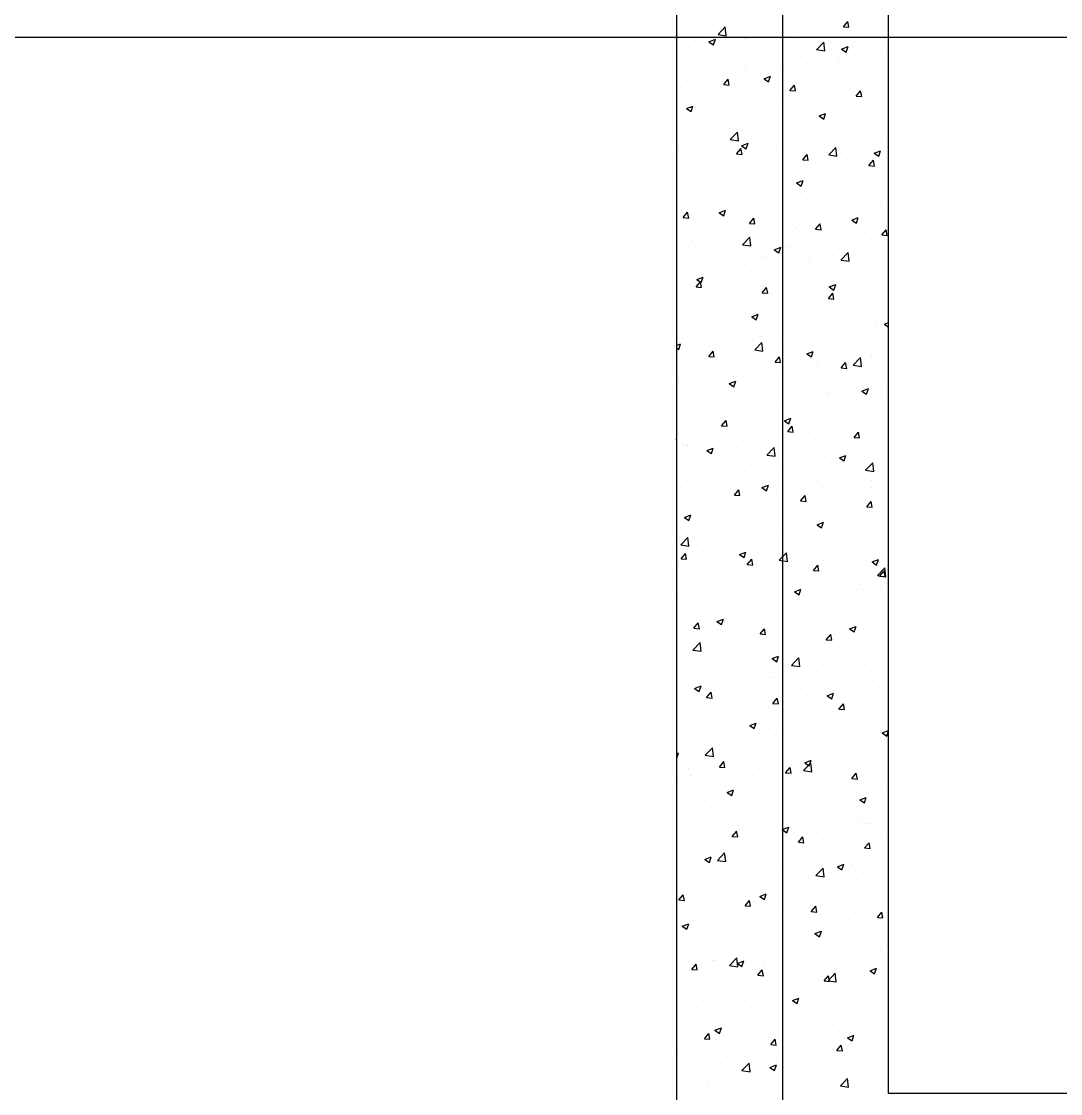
# Model space of a CAD drawing. Header units: millimetres. Extents: x 331487 to 517269, y 198509 to 399936.
# Drawn here: x 422995 to 424121, y 325118 to 326280 of the extents above; entities that cross this region are included whole.
import ezdxf

# ---------------------------------------------------------------- set-up
doc = ezdxf.new("R2010")
doc.units = ezdxf.units.MM
doc.header["$MEASUREMENT"] = 0
doc.layers.add('COLUMN', color=6, linetype='Continuous')
doc.layers.add('FOOTING', color=5, linetype='Continuous')

msp = doc.modelspace()

# ---------------------------------------------------------------- linework, layer by layer
at = {"layer": 'COLUMN'}
for p, q in [((423704.3, 327478.5), (423704.3, 324818.5)), ((423934.3, 325118.5), (423934.3, 327478.5)), ((426064.3, 325118.5), (423934.3, 325118.5))]:
    msp.add_line(p, q, dxfattribs=at)
at = {"layer": 'COLUMN', "color": 2, "linetype": 'Continuous'}
for p, q in [((423749.4, 326266.3), (423757.2, 326274.4)), ((423758.3, 326264.9), (423757.2, 326274.4)), ((423800.1, 326277.8), (423800.1, 326277.8)), ((423868.4, 326272.4), (423868.4, 326272.4)), ((423881.3, 326275.1), (423881.3, 326275.1)), ((423885.2, 326274.6), (423890.1, 326280.4)), ((423885.2, 326274.6), (423891.2, 326274.1)), ((423891.2, 326274.1), (423890.1, 326280.4)), ((423906.2, 326277.3), (423906.2, 326277.3)), ((423739.6, 326258.4), (423746.6, 326261.1)), ((423741.8, 326267.8), (423741.8, 326267.8)), ((423744.5, 326255.1), (423746.6, 326261.1)), ((423749.4, 326266.3), (423758.3, 326264.9)), ((423779.4, 326261.7), (423779.4, 326261.7)), ((423780.2, 326260.7), (423780.2, 326260.7)), ((423830.8, 326268.7), (423830.8, 326268.7)), ((423843.3, 326269.1), (423843.3, 326269.1)), ((423717.3, 326252.5), (423717.3, 326252.5)), ((423727.5, 326254.2), (423727.5, 326254.2)), ((423739.6, 326258.4), (423744.5, 326255.1)), ((423742.3, 326255.8), (423742.3, 326255.8)), ((423856.1, 326249.7), (423863.9, 326257.9)), ((423856.1, 326249.8), (423865, 326248.4)), ((423865, 326248.4), (423863.9, 326257.9)), ((423883.3, 326250.4), (423890.3, 326253.1)), ((423883.3, 326250.4), (423888.3, 326247.1)), ((423888.2, 326247.1), (423890.3, 326253.1)), ((423896.6, 326252.8), (423896.6, 326252.8)), ((423932, 326249.3), (423932, 326249.3)), ((423713.6, 326235.6), (423713.6, 326235.6)), ((423745.9, 326246.8), (423745.9, 326246.8)), ((423799.3, 326244.6), (423799.3, 326244.6)), ((423829.6, 326235.4), (423829.6, 326235.4)), ((423838.3, 326242.8), (423838.3, 326242.8)), ((423852.7, 326242.3), (423852.7, 326242.3)), ((423879.9, 326237.9), (423879.9, 326237.9)), ((423880.1, 326241.8), (423880.1, 326241.8)), ((423906, 326240), (423906, 326240)), ((423767, 326233.4), (423767, 326233.4)), ((423778.2, 326228.4), (423778.2, 326228.4)), ((423780, 326232.8), (423780, 326232.8)), ((423817, 326229.6), (423817, 326229.6)), ((423820.4, 326231.1), (423820.4, 326231.1)), ((423842, 326232.9), (423842, 326232.9)), ((423873.7, 326228.9), (423873.7, 326228.9)), ((423927.1, 326226.6), (423927.1, 326226.6)), ((423716, 326216.3), (423716, 326216.3)), ((423721.7, 326222.8), (423721.7, 326222.8)), ((423726.3, 326220.9), (423726.3, 326220.9)), ((423753.9, 326221.3), (423753.9, 326221.3)), ((423755.7, 326212), (423760.5, 326217.7)), ((423761.6, 326211.4), (423760.5, 326217.7)), ((423799.3, 326218.2), (423806.3, 326220.9)), ((423799.3, 326218.2), (423804.2, 326214.8)), ((423804.2, 326214.8), (423806.3, 326220.9)), ((423930.8, 326216.1), (423930.8, 326216.1)), ((423755.7, 326212), (423761.6, 326211.4)), ((423827.4, 326205.7), (423832.2, 326211.4)), ((423827.4, 326205.7), (423833.4, 326205.2)), ((423828.3, 326202.2), (423828.3, 326202.2)), ((423833.4, 326205.2), (423832.2, 326211.4)), ((423878.9, 326208.6), (423878.9, 326208.6)), ((423899.1, 326199.4), (423903.9, 326205.2)), ((423905.1, 326198.9), (423903.9, 326205.2)), ((423916.8, 326206.8), (423916.8, 326206.8)), ((423726, 326196), (423726, 326196)), ((423777, 326195.1), (423777, 326195.1)), ((423779.4, 326193.7), (423779.4, 326193.7)), ((423790.7, 326190.2), (423790.7, 326190.2)), ((423815.7, 326193.5), (423815.7, 326193.5)), ((423832.8, 326191.5), (423832.8, 326191.5)), ((423853.6, 326198.5), (423853.6, 326198.5)), ((423886.1, 326189.2), (423886.1, 326189.2)), ((423892.5, 326193.1), (423892.5, 326193.1)), ((423899.1, 326199.4), (423905.1, 326198.9)), ((423715.2, 326185.9), (423722.2, 326188.6)), ((423715.2, 326185.9), (423720.2, 326182.6)), ((423720.2, 326182.6), (423722.2, 326188.6)), ((423725.1, 326187.6), (423725.1, 326187.6)), ((423727.6, 326181.9), (423727.6, 326181.9)), ((423834.2, 326183.1), (423834.2, 326183.1)), ((423858.9, 326177.9), (423865.9, 326180.6)), ((423858.9, 326177.9), (423863.9, 326174.6)), ((423863.9, 326174.6), (423865.9, 326180.6)), ((423929.6, 326182.8), (423929.6, 326182.8)), ((423775.9, 326173.1), (423775.9, 326173.1)), ((423827.1, 326168.9), (423827.1, 326168.9)), ((423877.6, 326175.3), (423877.6, 326175.3)), ((423890.5, 326167.3), (423890.5, 326167.3)), ((423915.5, 326170.6), (423915.5, 326170.6)), ((423916.5, 326171.2), (423916.5, 326171.2)), ((423717.5, 326163.1), (423717.5, 326163.1)), ((423723.8, 326154.3), (423723.8, 326154.3)), ((423762.7, 326152.3), (423770.5, 326160.4)), ((423771.6, 326151), (423770.5, 326160.5)), ((423775.8, 326161.8), (423775.8, 326161.8)), ((423827.3, 326159), (423827.3, 326159)), ((423858.1, 326161.2), (423858.1, 326161.2)), ((423706.5, 326144.9), (423706.5, 326144.9)), ((423759.9, 326142.6), (423759.9, 326142.6)), ((423762.7, 326152.3), (423771.6, 326151)), ((423764.4, 326150.7), (423764.4, 326150.7)), ((423769.5, 326136.8), (423774.4, 326142.5)), ((423775.5, 326136.2), (423774.3, 326142.5)), ((423774.9, 326145.7), (423781.9, 326148.3)), ((423774.9, 326145.7), (423779.9, 326142.3)), ((423779.9, 326142.3), (423781.9, 326148.3)), ((423789.4, 326154), (423789.4, 326154)), ((423799.8, 326151.2), (423799.8, 326151.2)), ((423869.4, 326135.8), (423877.2, 326143.9)), ((423878.3, 326134.4), (423877.2, 326143.9)), ((423928.4, 326149.5), (423928.4, 326149.5)), ((423727.6, 326131.4), (423727.6, 326131.4)), ((423741.5, 326141.1), (423741.5, 326141.1)), ((423769.5, 326136.8), (423775.5, 326136.2)), ((423813.3, 326140.4), (423813.3, 326140.4)), ((423825.9, 326135.6), (423825.9, 326135.6)), ((423841.3, 326130.5), (423846.1, 326136.2)), ((423847.2, 326129.9), (423846.1, 326136.2)), ((423866.7, 326138.1), (423866.7, 326138.1)), ((423869.4, 326135.8), (423878.3, 326134.4)), ((423876.4, 326142), (423876.4, 326142)), ((423889.2, 326131.2), (423889.2, 326131.2)), ((423918.6, 326137.7), (423925.6, 326140.3)), ((423918.6, 326137.7), (423923.6, 326134.3)), ((423920.1, 326135.9), (423920.1, 326135.9)), ((423923.6, 326134.3), (423925.6, 326140.3)), ((423927.1, 326136.2), (423927.1, 326136.2)), ((423722.6, 326121), (423722.6, 326121)), ((423774.6, 326128.5), (423774.6, 326128.5)), ((423781, 326129.2), (423781, 326129.2)), ((423801, 326119.6), (423801, 326119.6)), ((423834.4, 326126.9), (423834.4, 326126.9)), ((423841.3, 326130.5), (423847.2, 326130)), ((423864.2, 326127.9), (423864.2, 326127.9)), ((423887.8, 326124.7), (423887.8, 326124.7)), ((423896.3, 326126.2), (423896.3, 326126.2)), ((423913, 326124.2), (423917.8, 326129.9)), ((423913, 326124.2), (423919, 326123.7)), ((423919, 326123.7), (423917.8, 326129.9)), ((423738.1, 326111.3), (423738.1, 326111.3)), ((423763.1, 326114.6), (423763.1, 326114.6)), ((423834.6, 326105.4), (423841.6, 326108.1)), ((423838, 326116.2), (423838, 326116.2)), ((423839.6, 326102), (423841.6, 326108.1)), ((423875.2, 326108.7), (423875.2, 326108.7)), ((423927.1, 326116.2), (423927.1, 326116.2)), ((423721.4, 326096.1), (423721.4, 326096.1)), ((423779.7, 326106.1), (423779.7, 326106.1)), ((423824.7, 326102.3), (423824.7, 326102.3)), ((423834.6, 326105.4), (423839.6, 326102)), ((423900.8, 326096.7), (423900.8, 326096.7)), ((423721.4, 326087.8), (423721.4, 326087.8)), ((423740, 326091.8), (423740, 326091.8)), ((423773.4, 326095.2), (423773.4, 326095.2)), ((423793.4, 326089.5), (423793.4, 326089.5)), ((423837.8, 326088.5), (423837.8, 326088.5)), ((423846.8, 326087.3), (423846.8, 326087.3)), ((423862.9, 326091.7), (423862.9, 326091.7)), ((423900.2, 326085), (423900.2, 326085)), ((423711.7, 326067.8), (423716.5, 326073.6)), ((423717.7, 326067.3), (423716.5, 326073.5)), ((423736.8, 326075.2), (423736.8, 326075.2)), ((423750.6, 326073.1), (423757.6, 326075.8)), ((423750.6, 326073.1), (423755.6, 326069.8)), ((423755.6, 326069.8), (423757.6, 326075.8)), ((423774.7, 326080.1), (423774.7, 326080.1)), ((423874, 326075.4), (423874, 326075.4)), ((423925.9, 326082.9), (423925.9, 326082.9)), ((423711.7, 326067.8), (423717.7, 326067.3)), ((423711.8, 326071.9), (423711.8, 326071.9)), ((423772.1, 326062), (423772.1, 326062)), ((423783.4, 326061.5), (423788.2, 326067.3)), ((423783.4, 326061.5), (423789.4, 326061)), ((423789.4, 326061), (423788.2, 326067.3)), ((423823.5, 326069), (423823.5, 326069)), ((423892.2, 326066.5), (423892.2, 326066.5)), ((423894.3, 326065.1), (423901.3, 326067.8)), ((423894.3, 326065.1), (423899.3, 326061.8)), ((423899.3, 326061.8), (423901.3, 326067.8)), ((423720.2, 326054.5), (423720.2, 326054.5)), ((423833.9, 326056.5), (423833.9, 326056.5)), ((423836.6, 326052.3), (423836.6, 326052.3)), ((423855.1, 326055.3), (423860, 326061)), ((423855.1, 326055.3), (423861.1, 326054.7)), ((423861.1, 326054.7), (423860, 326061)), ((423874.4, 326057.3), (423874.4, 326057.3)), ((423924.7, 326049.6), (423924.7, 326049.6)), ((423926.9, 326049), (423931.7, 326054.7)), ((423932.8, 326048.5), (423931.7, 326054.7)), ((423720.5, 326040.7), (423720.5, 326040.7)), ((423748.4, 326040.7), (423748.4, 326040.7)), ((423773.9, 326038.4), (423773.9, 326038.4)), ((423775.6, 326046.5), (423775.6, 326046.5)), ((423775.9, 326038.4), (423783.7, 326046.5)), ((423775.9, 326038.4), (423784.8, 326037)), ((423784.8, 326037), (423783.7, 326046.5)), ((423811.5, 326049), (423811.5, 326049)), ((423872.8, 326042.1), (423872.8, 326042.1)), ((423916.2, 326044.5), (423916.2, 326044.5)), ((423926.9, 326049), (423932.8, 326048.5)), ((423710.5, 326035.7), (423710.5, 326035.7)), ((423717.2, 326036.5), (423717.2, 326036.5)), ((423741.6, 326027.3), (423741.6, 326027.3)), ((423770.9, 326028.7), (423770.9, 326028.7)), ((423810.3, 326032.9), (423817.3, 326035.6)), ((423810.3, 326032.9), (423815.3, 326029.5)), ((423815.3, 326029.5), (423817.3, 326035.6)), ((423822.3, 326035.7), (423822.3, 326035.7)), ((423827.3, 326036.2), (423827.3, 326036.2)), ((423857.8, 326034.5), (423857.8, 326034.5)), ((423880.7, 326033.9), (423880.7, 326033.9)), ((423882.6, 326021.8), (423890.4, 326029.9)), ((423891.6, 326020.4), (423890.4, 326029.9)), ((423934.1, 326031.7), (423934.1, 326031.7)), ((423719, 326021.2), (423719, 326021.2)), ((423795, 326025), (423795, 326025)), ((423799.5, 326024.5), (423799.5, 326024.5)), ((423848.1, 326017.9), (423848.1, 326017.9)), ((423848.4, 326022.8), (423848.4, 326022.8)), ((423882.7, 326021.8), (423891.6, 326020.4)), ((423901.8, 326020.5), (423901.8, 326020.5)), ((423911.3, 326026.2), (423911.3, 326026.2)), ((423923.5, 326016.3), (423923.5, 326016.3)), ((423726.3, 326000.6), (423733.3, 326003.3)), ((423731.2, 325997.3), (423733.3, 326003.3)), ((423741.2, 326014.5), (423741.2, 326014.5)), ((423785.2, 326009.6), (423785.2, 326009.6)), ((423810.3, 326012.9), (423810.3, 326012.9)), ((423871.6, 326008.8), (423871.6, 326008.8)), ((423722.1, 326001.3), (423722.1, 326001.3)), ((423725.6, 325992.6), (423730.4, 325998.3)), ((423725.6, 325992.6), (423731.5, 325992.1)), ((423726.3, 326000.6), (423731.2, 325997.3)), ((423731.5, 325992.1), (423730.4, 325998.3)), ((423769.7, 325995.4), (423769.7, 325995.4)), ((423797.3, 325986.3), (423802.1, 325992.1)), ((423803.3, 325985.8), (423802.1, 325992.1)), ((423821.1, 326002.4), (423821.1, 326002.4)), ((423870, 325992.6), (423877, 325995.3)), ((423870, 325992.6), (423874.9, 325989.3)), ((423874.9, 325989.3), (423877, 325995.3)), ((423896, 325999.5), (423896, 325999.5)), ((423717.8, 325987.9), (423717.8, 325987.9)), ((423754, 325987.6), (423754, 325987.6)), ((423797.3, 325986.3), (423803.3, 325985.8)), ((423807.4, 325985.4), (423807.4, 325985.4)), ((423837.7, 325989.5), (423837.7, 325989.5)), ((423860.8, 325983.1), (423860.8, 325983.1)), ((423869, 325980), (423873.8, 325985.8)), ((423869, 325980), (423875, 325979.5)), ((423875, 325979.5), (423873.8, 325985.8)), ((423885, 325986.7), (423885, 325986.7)), ((423910, 325990), (423910, 325990)), ((423914.2, 325980.8), (423914.2, 325980.8)), ((423922.3, 325983), (423922.3, 325983)), ((423721.1, 325969.5), (423721.1, 325969.5)), ((423758.9, 325970.1), (423758.9, 325970.1)), ((423779.4, 325979.5), (423779.4, 325979.5)), ((423784, 325973.4), (423784, 325973.4)), ((423819.8, 325969.1), (423819.8, 325969.1)), ((423821.8, 325978.4), (423821.8, 325978.4)), ((423870.3, 325975.5), (423870.3, 325975.5)), ((423768.5, 325962.1), (423768.5, 325962.1)), ((423786, 325960.4), (423793, 325963.1)), ((423786, 325960.4), (423790.9, 325957)), ((423790.9, 325957), (423792.9, 325963.1)), ((423716.6, 325954.6), (423716.6, 325954.6)), ((423858.7, 325947.3), (423858.7, 325947.3)), ((423883.7, 325950.6), (423883.7, 325950.6)), ((423921.1, 325949.7), (423921.1, 325949.7)), ((423921.6, 325955.6), (423921.6, 325955.6)), ((423929.7, 325952.4), (423934.3, 325954.2)), ((423929.7, 325952.4), (423934.3, 325949.2)), ((423734.6, 325936.5), (423734.6, 325936.5)), ((423757.7, 325934), (423757.7, 325934)), ((423787.9, 325934.3), (423787.9, 325934.3)), ((423795.5, 325939), (423795.5, 325939)), ((423818.6, 325935.8), (423818.6, 325935.8)), ((423869.1, 325942.2), (423869.1, 325942.2)), ((423891.9, 325939.9), (423891.9, 325939.9)), ((423704.3, 325929), (423708.9, 325930.8)), ((423704.3, 325926.5), (423706.9, 325924.8)), ((423706.9, 325924.8), (423708.9, 325930.8)), ((423732.6, 325930.7), (423732.6, 325930.7)), ((423739.4, 325917.4), (423744.3, 325923.1)), ((423745.4, 325916.8), (423744.2, 325923.1)), ((423755.6, 325923.1), (423755.6, 325923.1)), ((423767.3, 325928.8), (423767.3, 325928.8)), ((423789.2, 325924.4), (423797, 325932.5)), ((423789.2, 325924.4), (423798.1, 325923)), ((423798.1, 325923), (423797, 325932.5)), ((423833.6, 325929.9), (423833.6, 325929.9)), ((423841.3, 325932), (423841.3, 325932)), ((423845.6, 325920.1), (423852.6, 325922.8)), ((423850.6, 325916.8), (423852.6, 325922.8)), ((423894.7, 325929.7), (423894.7, 325929.7)), ((423715.3, 325921.3), (423715.3, 325921.3)), ((423739.4, 325917.4), (423745.4, 325916.8)), ((423775.3, 325919.9), (423775.3, 325919.9)), ((423809, 325920.8), (423809, 325920.8)), ((423811.2, 325911.1), (423816, 325916.8)), ((423811.2, 325911.1), (423817.1, 325910.6)), ((423817.1, 325910.6), (423816, 325916.8)), ((423845.6, 325920.1), (423850.6, 325916.8)), ((423857.4, 325911.1), (423857.4, 325911.1)), ((423862.4, 325918.6), (423862.4, 325918.6)), ((423882.9, 325904.8), (423887.7, 325910.6)), ((423888.9, 325904.3), (423887.7, 325910.6)), ((423895.3, 325916.1), (423895.3, 325916.1)), ((423895.9, 325907.8), (423903.7, 325916)), ((423904.8, 325906.5), (423903.7, 325916)), ((423915.8, 325916.3), (423915.8, 325916.3)), ((423915.9, 325917.9), (423915.9, 325917.9)), ((423919.9, 325916.5), (423919.9, 325916.5)), ((423717, 325909.8), (423717, 325909.8)), ((423769.2, 325899.5), (423769.2, 325899.5)), ((423817.4, 325902.6), (423817.4, 325902.6)), ((423832.4, 325907.8), (423832.4, 325907.8)), ((423857.6, 325907.9), (423857.6, 325907.9)), ((423867.9, 325909), (423867.9, 325909)), ((423882.9, 325904.8), (423888.9, 325904.3)), ((423895.9, 325907.9), (423904.8, 325906.5)), ((423706.3, 325891.2), (423706.3, 325891.2)), ((423714.1, 325888), (423714.1, 325888)), ((423731.3, 325894.5), (423731.3, 325894.5)), ((423740.9, 325887.9), (423740.9, 325887.9)), ((423761.6, 325887.9), (423768.6, 325890.5)), ((423761.6, 325887.9), (423766.6, 325884.5)), ((423766.1, 325895.5), (423766.1, 325895.5)), ((423766.6, 325884.5), (423768.6, 325890.5)), ((423799.2, 325897.9), (423799.2, 325897.9)), ((423714.7, 325885.7), (423714.7, 325885.7)), ((423768, 325883.4), (423768, 325883.4)), ((423821.4, 325881.2), (423821.4, 325881.2)), ((423866.7, 325875.7), (423866.7, 325875.7)), ((423869, 325876.7), (423869, 325876.7)), ((423874.8, 325878.9), (423874.8, 325878.9)), ((423905.3, 325879.8), (423912.3, 325882.5)), ((423905.3, 325879.8), (423910.3, 325876.5)), ((423910.3, 325876.5), (423912.3, 325882.5)), ((423918.6, 325883.2), (423918.6, 325883.2)), ((423928.2, 325876.7), (423928.2, 325876.7)), ((423932.1, 325885), (423932.1, 325885)), ((423806.1, 325868.4), (423806.1, 325868.4)), ((423816.2, 325869.3), (423816.2, 325869.3)), ((423831.1, 325871.7), (423831.1, 325871.7)), ((423895.7, 325872.9), (423895.7, 325872.9)), ((423705, 325855.1), (423705, 325855.1)), ((423712.9, 325854.7), (423712.9, 325854.7)), ((423742.9, 325860.1), (423742.9, 325860.1)), ((423764.8, 325862.2), (423764.8, 325862.2)), ((423779.1, 325852.9), (423779.1, 325852.9)), ((423837.4, 325862.9), (423837.4, 325862.9)), ((423720.8, 325842.9), (423720.8, 325842.9)), ((423753.3, 325842.1), (423758.1, 325847.9)), ((423753.3, 325842.1), (423759.3, 325841.6)), ((423759.3, 325841.6), (423758.1, 325847.9)), ((423821.3, 325847.6), (423828.3, 325850.3)), ((423821.3, 325847.6), (423826.3, 325844.2)), ((423825, 325835.9), (423829.9, 325841.6)), ((423826.3, 325844.2), (423828.3, 325850.3)), ((423831, 325835.3), (423829.9, 325841.6)), ((423865.5, 325842.4), (423865.5, 325842.4)), ((423905.8, 325845.6), (423905.8, 325845.6)), ((423917.4, 325849.9), (423917.4, 325849.9)), ((423930.9, 325848.9), (423930.9, 325848.9)), ((423748.6, 325832.3), (423748.6, 325832.3)), ((423763.6, 325828.9), (423763.6, 325828.9)), ((423779.8, 325829), (423779.8, 325829)), ((423802, 325830.1), (423802, 325830.1)), ((423804.8, 325832.3), (423804.8, 325832.3)), ((423815, 325836), (423815, 325836)), ((423825, 325835.9), (423831, 325835.4)), ((423842.7, 325837.2), (423842.7, 325837.2)), ((423896.8, 325829.6), (423901.6, 325835.3)), ((423896.8, 325829.6), (423902.7, 325829.1)), ((423902.7, 325829.1), (423901.6, 325835.3)), ((423704.6, 325825.6), (423704.3, 325828)), ((423704.3, 325825.7), (423704.6, 325825.6)), ((423711.7, 325821.4), (423711.7, 325821.4)), ((423716.3, 325821.1), (423716.3, 325821.1)), ((423716.6, 325820.6), (423716.6, 325820.6)), ((423737.3, 325815.3), (423744.3, 325818)), ((423742.3, 325812), (423744.3, 325818)), ((423769.7, 325818.9), (423769.7, 325818.9)), ((423802.4, 325810.4), (423810.2, 325818.6)), ((423811.3, 325809.1), (423810.2, 325818.6)), ((423855.3, 325827.8), (423855.3, 325827.8)), ((423908.7, 325825.6), (423908.7, 325825.6)), ((423737.3, 325815.3), (423742.3, 325812)), ((423802.5, 325810.4), (423811.3, 325809.1)), ((423823, 325816.6), (423823, 325816.6)), ((423864.3, 325809.1), (423864.3, 325809.1)), ((423876.4, 325814.4), (423876.4, 325814.4)), ((423879.5, 325806.1), (423879.5, 325806.1)), ((423881, 325807.3), (423888, 325810)), ((423881, 325807.3), (423886, 325804)), ((423886, 325804), (423888, 325810)), ((423891.6, 325813.2), (423891.6, 325813.2)), ((423904.6, 325809.4), (423904.6, 325809.4)), ((423916.2, 325816.6), (423916.2, 325816.6)), ((423929.8, 325812.1), (423929.8, 325812.1)), ((423762.4, 325795.6), (423762.4, 325795.6)), ((423813.8, 325802.7), (423813.8, 325802.7)), ((423816.4, 325797.8), (423816.4, 325797.8)), ((423833.3, 325803.2), (423833.3, 325803.2)), ((423909.2, 325793.9), (423917, 325802)), ((423909.2, 325793.9), (423918.1, 325792.5)), ((423918.1, 325792.5), (423917, 325802)), ((423710.5, 325788.1), (423710.5, 325788.1)), ((423716.7, 325783.2), (423716.7, 325783.2)), ((423753.5, 325789.5), (423753.5, 325789.5)), ((423775, 325793.2), (423775, 325793.2)), ((423778.5, 325792.8), (423778.5, 325792.8)), ((423915, 325783.3), (423915, 325783.3)), ((423915.6, 325791.3), (423915.6, 325791.3)), ((423728.7, 325781.5), (423728.7, 325781.5)), ((423767.2, 325766.9), (423772, 325772.7)), ((423773.2, 325766.4), (423772, 325772.7)), ((423782.1, 325779.2), (423782.1, 325779.2)), ((423797, 325775.1), (423804, 325777.8)), ((423797, 325775.1), (423802, 325771.7)), ((423798.9, 325771.3), (423798.9, 325771.3)), ((423801.9, 325771.7), (423804, 325777.8)), ((423835.4, 325777), (423835.4, 325777)), ((423857.3, 325781.3), (423857.3, 325781.3)), ((423863.1, 325775.8), (423863.1, 325775.8)), ((423888.8, 325774.7), (423888.8, 325774.7)), ((423916.1, 325775), (423916.1, 325775)), ((423740.6, 325761.3), (423740.6, 325761.3)), ((423761.2, 325762.4), (423761.2, 325762.4)), ((423767.2, 325766.9), (423773.2, 325766.4)), ((423812.5, 325769.4), (423812.5, 325769.4)), ((423838.9, 325760.7), (423843.7, 325766.4)), ((423838.9, 325760.7), (423844.9, 325760.1)), ((423844.9, 325760.1), (423843.7, 325766.4)), ((423853.2, 325766.7), (423853.2, 325766.7)), ((423878.2, 325770), (423878.2, 325770)), ((423910.6, 325754.4), (423915.5, 325760.1)), ((423916.6, 325753.9), (423915.5, 325760.1)), ((423709.3, 325754.9), (423709.3, 325754.9)), ((423727.1, 325750.1), (423727.1, 325750.1)), ((423752.2, 325753.4), (423752.2, 325753.4)), ((423790.1, 325758.4), (423790.1, 325758.4)), ((423910.6, 325754.4), (423916.6, 325753.9)), ((423913.8, 325750), (423913.8, 325750)), ((423713, 325742.8), (423720, 325745.5)), ((423713, 325742.8), (423717.9, 325739.5)), ((423717.9, 325739.5), (423720, 325745.5)), ((423811.3, 325736.1), (423811.3, 325736.1)), ((423837.1, 325736.3), (423837.1, 325736.3)), ((423856.7, 325734.8), (423863.7, 325737.5)), ((423861.6, 325731.5), (423863.7, 325737.5)), ((423861.8, 325742.5), (423861.8, 325742.5)), ((423895.4, 325746.3), (423895.4, 325746.3)), ((423709.2, 325730.4), (423709.2, 325730.4)), ((423760, 325729.1), (423760, 325729.1)), ((423762.6, 325728.1), (423762.6, 325728.1)), ((423778.8, 325726.3), (423778.8, 325726.3)), ((423816, 325725.9), (423816, 325725.9)), ((423826.9, 325727.2), (423826.9, 325727.2)), ((423851.9, 325730.5), (423851.9, 325730.5)), ((423856.7, 325734.8), (423861.6, 325731.5)), ((423889.8, 325735.5), (423889.8, 325735.5)), ((423708, 325721.6), (423708, 325721.6)), ((423709, 325713), (423716.8, 325721.1)), ((423709, 325713), (423717.9, 325711.7)), ((423717.9, 325711.7), (423716.8, 325721.2)), ((423720.5, 325716.2), (423720.5, 325716.2)), ((423725.9, 325713.9), (423725.9, 325713.9)), ((423730.3, 325717), (423730.3, 325717)), ((423763.7, 325718.9), (423763.7, 325718.9)), ((423783.7, 325714.7), (423783.7, 325714.7)), ((423869.3, 325723.6), (423869.3, 325723.6)), ((423912.6, 325716.7), (423912.6, 325716.7)), ((423922.7, 325721.4), (423922.7, 325721.4)), ((423709.3, 325698), (423714.2, 325703.7)), ((423715.3, 325697.5), (423714.1, 325703.7)), ((423772.6, 325702.6), (423779.6, 325705.3)), ((423772.6, 325702.6), (423777.6, 325699.2)), ((423777.6, 325699.2), (423779.6, 325705.2)), ((423810.1, 325702.8), (423810.1, 325702.8)), ((423815.7, 325696.5), (423823.5, 325704.6)), ((423824.6, 325695.1), (423823.5, 325704.6)), ((423837.1, 325712.4), (423837.1, 325712.4)), ((423860.6, 325709.2), (423860.6, 325709.2)), ((423890.4, 325710.2), (423890.4, 325710.2)), ((423926.7, 325704.4), (423926.7, 325704.4)), ((423709.3, 325698), (423715.3, 325697.5)), ((423758.8, 325695.8), (423758.8, 325695.8)), ((423781.1, 325691.7), (423785.9, 325697.5)), ((423781.1, 325691.7), (423787, 325691.2)), ((423787, 325691.2), (423785.9, 325697.5)), ((423815.7, 325696.5), (423824.6, 325695.1)), ((423825.6, 325691.1), (423825.6, 325691.1)), ((423852.8, 325685.4), (423857.6, 325691.2)), ((423858.8, 325684.9), (423857.6, 325691.2)), ((423863.5, 325696.1), (423863.5, 325696.1)), ((423916.4, 325694.6), (423923.4, 325697.2)), ((423916.4, 325694.6), (423921.3, 325691.2)), ((423921.3, 325691.2), (423923.4, 325697.2)), ((423706.8, 325688.3), (423706.8, 325688.3)), ((423737.4, 325679.5), (423737.4, 325679.5)), ((423800.6, 325687.8), (423800.6, 325687.8)), ((423852.8, 325685.4), (423858.8, 325684.9)), ((423891.3, 325686.6), (423891.3, 325686.6)), ((423911.3, 325683.4), (423911.3, 325683.4)), ((423922.4, 325679.9), (423930.2, 325688)), ((423922.4, 325679.9), (423931.3, 325678.6)), ((423924.5, 325679.2), (423929.3, 325684.9)), ((423924.5, 325679.2), (423930.5, 325678.6)), ((423930.5, 325678.6), (423929.3, 325684.9)), ((423931.3, 325678.6), (423930.2, 325688.1)), ((423742.7, 325677.3), (423742.7, 325677.3)), ((423774.7, 325666.6), (423774.7, 325666.6)), ((423796.1, 325675.1), (423796.1, 325675.1)), ((423808.9, 325669.5), (423808.9, 325669.5)), ((423833, 325676.6), (423833, 325676.6)), ((423849.5, 325672.8), (423849.5, 325672.8)), ((423859.4, 325675.9), (423859.4, 325675.9)), ((423902.8, 325670.5), (423902.8, 325670.5)), ((423925.4, 325668.2), (423925.4, 325668.2)), ((423705.6, 325655), (423705.6, 325655)), ((423716.4, 325656.6), (423716.4, 325656.6)), ((423757.5, 325662.5), (423757.5, 325662.5)), ((423832.3, 325662.3), (423839.3, 325665)), ((423832.3, 325662.3), (423837.3, 325658.9)), ((423837.2, 325656.6), (423837.2, 325656.6)), ((423837.3, 325658.9), (423839.3, 325665)), ((423857, 325654.6), (423857, 325654.6)), ((423900.4, 325664.9), (423900.4, 325664.9)), ((423915.3, 325664.7), (423915.3, 325664.7)), ((423774.3, 325648.3), (423774.3, 325648.3)), ((423798.6, 325644.6), (423798.6, 325644.6)), ((423799.3, 325651.6), (423799.3, 325651.6)), ((423910.1, 325650.1), (423910.1, 325650.1)), ((423711.1, 325640), (423711.1, 325640)), ((423740.3, 325634.6), (423740.3, 325634.6)), ((423748.3, 325630), (423755.3, 325632.7)), ((423753.3, 325626.7), (423755.3, 325632.7)), ((423807.7, 325636.2), (423807.7, 325636.2)), ((423858.2, 325642.6), (423858.2, 325642.6)), ((423704.4, 325621.7), (423704.4, 325621.7)), ((423723.2, 325622.8), (423728, 325628.5)), ((423723.2, 325626.2), (423723.2, 325626.2)), ((423723.2, 325622.8), (423729.2, 325622.2)), ((423729.2, 325622.2), (423728, 325628.5)), ((423748.3, 325630), (423753.3, 325626.7)), ((423756.3, 325629.2), (423756.3, 325629.2)), ((423776.6, 325624), (423776.6, 325624)), ((423794.9, 325616.5), (423799.8, 325622.2)), ((423800.9, 325616), (423799.7, 325622.2)), ((423830, 325621.7), (423830, 325621.7)), ((423874, 325625.5), (423874, 325625.5)), ((423892, 325622), (423899, 325624.7)), ((423892, 325622), (423897, 325618.7)), ((423895.2, 325619.7), (423895.2, 325619.7)), ((423897, 325618.7), (423899, 325624.7)), ((423899.1, 325628.8), (423899.1, 325628.8)), ((423744.3, 325612.8), (423744.3, 325612.8)), ((423748, 325608.9), (423748, 325608.9)), ((423773, 325612.2), (423773, 325612.2)), ((423794.9, 325616.5), (423800.9, 325616)), ((423797.7, 325610.5), (423797.7, 325610.5)), ((423810.9, 325617.2), (423810.9, 325617.2)), ((423836.8, 325609.6), (423836.8, 325609.6)), ((423851.1, 325608.3), (423851.1, 325608.3)), ((423857, 325609.4), (423857, 325609.4)), ((423866.7, 325610.2), (423871.5, 325616)), ((423866.7, 325610.2), (423872.6, 325609.7)), ((423872.6, 325609.7), (423871.5, 325616)), ((423883.4, 325619.4), (423883.4, 325619.4)), ((423908.9, 325616.8), (423908.9, 325616.8)), ((423722.2, 325599.1), (423730, 325607.2)), ((423722.2, 325599.1), (423731.1, 325597.7)), ((423731.1, 325597.7), (423730, 325607.2)), ((423778.5, 325599.6), (423778.5, 325599.6)), ((423806.5, 325602.9), (423806.5, 325602.9)), ((423904.4, 325606), (423904.4, 325606)), ((423720.2, 325589.6), (423720.2, 325589.6)), ((423755.1, 325595.9), (423755.1, 325595.9)), ((423808, 325589.8), (423815, 325592.5)), ((423808, 325589.8), (423813, 325586.4)), ((423813, 325586.4), (423815, 325592.5)), ((423829, 325582.5), (423836.7, 325590.6)), ((423837.9, 325581.1), (423836.8, 325590.6)), ((423847.7, 325586.1), (423847.7, 325586.1)), ((423872.8, 325589.4), (423872.8, 325589.4)), ((423910.6, 325594.3), (423910.6, 325594.3)), ((423756.7, 325573.1), (423756.7, 325573.1)), ((423784.6, 325577.7), (423784.6, 325577.7)), ((423829, 325582.5), (423837.9, 325581.1)), ((423855.8, 325576.1), (423855.8, 325576.1)), ((423907.7, 325583.6), (423907.7, 325583.6)), ((423721.7, 325569.5), (423721.7, 325569.5)), ((423746.7, 325572.8), (423746.7, 325572.8)), ((423753.9, 325562.6), (423753.9, 325562.6)), ((423805.2, 325569.7), (423805.2, 325569.7)), ((423810.1, 325570.9), (423810.1, 325570.9)), ((423863.5, 325568.6), (423863.5, 325568.6)), ((423916.8, 325566.4), (423916.8, 325566.4)), ((423724, 325557.5), (423731, 325560.2)), ((423724, 325557.5), (423729, 325554.2)), ((423729, 325554.2), (423731, 325560.2)), ((423737.1, 325547.5), (423741.9, 325553.3)), ((423743.1, 325547), (423741.9, 325553.3)), ((423832.7, 325550), (423832.7, 325550)), ((423846.5, 325549.9), (423846.5, 325549.9)), ((423867.7, 325549.5), (423874.7, 325552.2)), ((423872.7, 325546.2), (423874.7, 325552.2)), ((423884.3, 325554.9), (423884.3, 325554.9)), ((423891, 325560), (423891, 325560)), ((423906.5, 325550.3), (423906.5, 325550.3)), ((423737.1, 325547.5), (423743.1, 325547)), ((423758.3, 325538.3), (423758.3, 325538.3)), ((423774.4, 325540), (423774.4, 325540)), ((423808.8, 325541.3), (423813.6, 325547)), ((423808.8, 325541.3), (423814.8, 325540.8)), ((423814.8, 325540.7), (423813.6, 325547)), ((423821.4, 325546.6), (423821.4, 325546.6)), ((423854.5, 325542.8), (423854.5, 325542.8)), ((423867.7, 325549.5), (423872.7, 325546.2)), ((423880.5, 325535), (423885.4, 325540.7)), ((423886.5, 325534.5), (423885.4, 325540.7)), ((423716.1, 325530), (423716.1, 325530)), ((423720.4, 325533.3), (423720.4, 325533.3)), ((423752.7, 325529.3), (423752.7, 325529.3)), ((423804, 325536.4), (423804, 325536.4)), ((423856.7, 325528), (423856.7, 325528)), ((423880.5, 325535), (423886.5, 325534.5)), ((423915, 325538), (423915, 325538)), ((423737.2, 325522), (423737.2, 325522)), ((423783.7, 325517.3), (423790.7, 325520)), ((423783.7, 325517.3), (423788.6, 325513.9)), ((423788.6, 325513.9), (423790.7, 325520)), ((423790.6, 325519.8), (423790.6, 325519.8)), ((423798.3, 325518), (423798.3, 325518)), ((423844, 325517.5), (423844, 325517.5)), ((423858, 325515.5), (423858, 325515.5)), ((423897.4, 325515.3), (423897.4, 325515.3)), ((423905.3, 325517), (423905.3, 325517)), ((423921.2, 325523.8), (423921.2, 325523.8)), ((423704.9, 325510.8), (423704.9, 325510.8)), ((423740, 325508), (423740, 325508)), ((423758.3, 325508.6), (423758.3, 325508.6)), ((423795.1, 325507.2), (423795.1, 325507.2)), ((423811.7, 325506.3), (423811.7, 325506.3)), ((423820.2, 325510.5), (423820.2, 325510.5)), ((423853.3, 325509.5), (423853.3, 325509.5)), ((423865.1, 325504.1), (423865.1, 325504.1)), ((423927.4, 325509.3), (423934.3, 325511.9)), ((423927.4, 325509.3), (423932.4, 325505.9)), ((423932.4, 325505.9), (423934.3, 325511.8)), ((423732, 325498.9), (423732, 325498.9)), ((423735.5, 325485.1), (423743.3, 325493.2)), ((423744.4, 325483.7), (423743.3, 325493.2)), ((423751.5, 325496), (423751.5, 325496)), ((423802.8, 325503.1), (423802.8, 325503.1)), ((423894.9, 325493), (423894.9, 325493)), ((423918.5, 325501.8), (423918.5, 325501.8)), ((423704.3, 325486.8), (423706.7, 325487.7)), ((423704.3, 325481.9), (423704.6, 325481.7)), ((423704.6, 325481.7), (423706.7, 325487.7)), ((423735.5, 325485.1), (423744.4, 325483.7)), ((423836.5, 325483), (423836.5, 325483)), ((423894.9, 325484.3), (423894.9, 325484.3)), ((423904, 325483.7), (423904, 325483.7)), ((423919.9, 325487.6), (423919.9, 325487.6)), ((423717.3, 325471.2), (423717.3, 325471.2)), ((423751, 325472.3), (423755.8, 325478.1)), ((423751, 325472.3), (423756.9, 325471.8)), ((423756.9, 325471.8), (423755.8, 325478.1)), ((423770.7, 325468.9), (423770.7, 325468.9)), ((423778.2, 325473), (423778.2, 325473)), ((423793.9, 325471), (423793.9, 325471)), ((423801.6, 325469.8), (423801.6, 325469.8)), ((423822.7, 325466.1), (423827.5, 325471.8)), ((423828.7, 325465.5), (423827.5, 325471.8)), ((423831.7, 325476), (423831.7, 325476)), ((423842.2, 325468.5), (423850, 325476.7)), ((423842.2, 325468.6), (423851.1, 325467.2)), ((423843.4, 325477), (423850.4, 325479.7)), ((423843.4, 325477), (423848.3, 325473.7)), ((423848.3, 325473.7), (423850.4, 325479.7)), ((423851.1, 325467.2), (423850, 325476.7)), ((423852.1, 325476.2), (423852.1, 325476.2)), ((423705.7, 325459.4), (423705.7, 325459.4)), ((423719.9, 325463), (423719.9, 325463)), ((423750.3, 325462.8), (423750.3, 325462.8)), ((423768.8, 325467.7), (423768.8, 325467.7)), ((423822.7, 325466.1), (423828.7, 325465.5)), ((423824.1, 325466.7), (423824.1, 325466.7)), ((423877.5, 325464.4), (423877.5, 325464.4)), ((423894.4, 325459.8), (423899.2, 325465.5)), ((423894.4, 325459.8), (423900.4, 325459.3)), ((423900.4, 325459.2), (423899.2, 325465.5)), ((423930.9, 325462.2), (423930.9, 325462.2)), ((423759.3, 325444.8), (423766.3, 325447.4)), ((423764.3, 325441.4), (423766.3, 325447.4)), ((423893.6, 325448.2), (423893.6, 325448.2)), ((423902.8, 325450.4), (423902.8, 325450.4)), ((423931.5, 325453.2), (423931.5, 325453.2)), ((423759.3, 325444.8), (423764.3, 325441.4)), ((423800.4, 325436.5), (423800.4, 325436.5)), ((423805.4, 325436.6), (423805.4, 325436.6)), ((423850.9, 325442.9), (423850.9, 325442.9)), ((423868.6, 325444.9), (423868.6, 325444.9)), ((423903.1, 325436.7), (423910.1, 325439.4)), ((423903.1, 325436.7), (423908, 325433.4)), ((423908, 325433.4), (423910.1, 325439.4)), ((423742.5, 325428.3), (423742.5, 325428.3)), ((423749, 325429.5), (423749, 325429.5)), ((423767.5, 325431.6), (423767.5, 325431.6)), ((423832.4, 325423.3), (423832.4, 325423.3)), ((423890.7, 325433.4), (423890.7, 325433.4)), ((423751.2, 325417.8), (423751.2, 325417.8)), ((423774.1, 325413.3), (423774.1, 325413.3)), ((423804.6, 325415.6), (423804.6, 325415.6)), ((423858, 325413.3), (423858, 325413.3)), ((423901.6, 325417.1), (423901.6, 325417.1)), ((423905.2, 325413.7), (423905.2, 325413.7)), ((423911.4, 325411.1), (423911.4, 325411.1)), ((423914.7, 325411.4), (423914.7, 325411.4)), ((423715.8, 325403.3), (423715.8, 325403.3)), ((423718.9, 325406.7), (423718.9, 325406.7)), ((423764.8, 325397.1), (423769.7, 325402.9)), ((423770.8, 325396.6), (423769.6, 325402.8)), ((423772.3, 325404.4), (423772.3, 325404.4)), ((423799.2, 325403.2), (423799.2, 325403.2)), ((423819, 325404.5), (423826, 325407.2)), ((423819, 325404.5), (423824, 325401.1)), ((423824, 325401.1), (423826, 325407.2)), ((423825.7, 325402.1), (423825.7, 325402.1)), ((423842.3, 325405.5), (423842.3, 325405.5)), ((423849.7, 325409.6), (423849.7, 325409.6)), ((423856.4, 325401.4), (423856.4, 325401.4)), ((423867.3, 325408.8), (423867.3, 325408.8)), ((423879.1, 325399.9), (423879.1, 325399.9)), ((423716.2, 325388.9), (423716.2, 325388.9)), ((423741.2, 325392.2), (423741.2, 325392.2)), ((423747.8, 325396.2), (423747.8, 325396.2)), ((423764.8, 325397.1), (423770.8, 325396.6)), ((423779.1, 325397.1), (423779.1, 325397.1)), ((423798.1, 325391.4), (423798.1, 325391.4)), ((423836.6, 325390.8), (423841.4, 325396.6)), ((423836.6, 325390.8), (423842.5, 325390.3)), ((423842.5, 325390.3), (423841.4, 325396.6)), ((423908.3, 325384.6), (423913.1, 325390.3)), ((423914.3, 325384), (423913.1, 325390.3)), ((423932.5, 325397.6), (423932.5, 325397.6)), ((423739.7, 325381.4), (423739.7, 325381.4)), ((423748.7, 325371.1), (423756.5, 325379.3)), ((423757.7, 325369.8), (423756.5, 325379.3)), ((423848.5, 325376.3), (423848.5, 325376.3)), ((423900.4, 325383.8), (423900.4, 325383.8)), ((423908.3, 325384.6), (423914.3, 325384)), ((423731.3, 325367), (423731.3, 325367)), ((423735, 325372.2), (423742, 325374.9)), ((423735, 325372.2), (423740, 325368.9)), ((423740, 325368.9), (423742, 325374.9)), ((423748.8, 325371.1), (423757.7, 325369.8)), ((423784.7, 325364.7), (423784.7, 325364.7)), ((423797.9, 325369.9), (423797.9, 325369.9)), ((423816, 325366), (423816, 325366)), ((423841, 325369.3), (423841, 325369.3)), ((423878.7, 325364.2), (423885.7, 325366.9)), ((423878.7, 325364.2), (423883.7, 325360.9)), ((423878.9, 325374.3), (423878.9, 325374.3)), ((423883.7, 325360.9), (423885.7, 325366.9)), ((423894.6, 325366.4), (423894.6, 325366.4)), ((423714.9, 325352.7), (423714.9, 325352.7)), ((423746.6, 325362.9), (423746.6, 325362.9)), ((423752.8, 325357.7), (423752.8, 325357.7)), ((423836.2, 325356.4), (423836.2, 325356.4)), ((423838.1, 325362.5), (423838.1, 325362.5)), ((423855.5, 325354.6), (423863.3, 325362.7)), ((423855.5, 325354.6), (423864.4, 325353.2)), ((423864.4, 325353.2), (423863.3, 325362.7)), ((423891.5, 325360.2), (423891.5, 325360.2)), ((423777.9, 325346.4), (423777.9, 325346.4)), ((423847.2, 325343), (423847.2, 325343)), ((423899.2, 325350.5), (423899.2, 325350.5)), ((423915.7, 325343.2), (423915.7, 325343.2)), ((423707, 325328.2), (423711.8, 325333.9)), ((423713, 325327.6), (423711.8, 325333.9)), ((423719.6, 325336.4), (423719.6, 325336.4)), ((423745.4, 325329.6), (423745.4, 325329.6)), ((423794.7, 325332), (423801.7, 325334.7)), ((423794.7, 325332), (423799.7, 325328.6)), ((423796.7, 325336.6), (423796.7, 325336.6)), ((423799.7, 325328.6), (423801.7, 325334.7)), ((423814.7, 325329.9), (423814.7, 325329.9)), ((423852.6, 325334.9), (423852.6, 325334.9)), ((423707, 325328.2), (423713, 325327.6)), ((423726.5, 325318.3), (423726.5, 325318.3)), ((423778.7, 325321.9), (423783.5, 325327.6)), ((423778.7, 325321.9), (423784.7, 325321.4)), ((423784.7, 325321.4), (423783.5, 325327.6)), ((423789.7, 325326.6), (423789.7, 325326.6)), ((423850.4, 325315.6), (423855.3, 325321.4)), ((423856.4, 325315.1), (423855.3, 325321.4)), ((423711.9, 325315.9), (423711.9, 325315.9)), ((423765.3, 325313.6), (423765.3, 325313.6)), ((423818.6, 325311.4), (423818.6, 325311.4)), ((423846, 325309.7), (423846, 325309.7)), ((423850.4, 325315.6), (423856.4, 325315.1)), ((423872, 325309.1), (423872, 325309.1)), ((423890.4, 325306.7), (423890.4, 325306.7)), ((423898, 325317.2), (423898, 325317.2)), ((423914.4, 325307), (423914.4, 325307)), ((423922.2, 325309.3), (423927, 325315.1)), ((423922.2, 325309.3), (423928.1, 325308.8)), ((423925.4, 325306.9), (423925.4, 325306.9)), ((423928.1, 325308.8), (423927, 325315.1)), ((423710.7, 325299.7), (423717.7, 325302.4)), ((423710.7, 325299.7), (423715.7, 325296.4)), ((423715.7, 325296.4), (423717.7, 325302.4)), ((423733, 325302.5), (423733, 325302.5)), ((423744.2, 325296.3), (423744.2, 325296.3)), ((423786.3, 325300.2), (423786.3, 325300.2)), ((423795.5, 325303.3), (423795.5, 325303.3)), ((423826.3, 325295.4), (423826.3, 325295.4)), ((423832.1, 325296.7), (423832.1, 325296.7)), ((423839.7, 325298), (423839.7, 325298)), ((423854.4, 325291.7), (423861.4, 325294.4)), ((423859.4, 325288.4), (423861.4, 325294.4)), ((423889.4, 325303.7), (423889.4, 325303.7)), ((423893.1, 325295.7), (423893.1, 325295.7)), ((423763.3, 325287.1), (423763.3, 325287.1)), ((423773.8, 325286.7), (423773.8, 325286.7)), ((423788.4, 325290.4), (423788.4, 325290.4)), ((423854.4, 325291.7), (423859.4, 325288.4)), ((423896.7, 325284), (423896.7, 325284)), ((423914.4, 325284.8), (423914.4, 325284.8)), ((423715.5, 325276.7), (423715.5, 325276.7)), ((423844.8, 325276.5), (423844.8, 325276.5)), ((423856.1, 325274.8), (423856.1, 325274.8)), ((423926, 325272.6), (423926, 325272.6)), ((423743, 325263), (423743, 325263)), ((423745.4, 325262.8), (423745.4, 325262.8)), ((423762, 325257.2), (423769.8, 325265.3)), ((423770.9, 325255.8), (423769.8, 325265.3)), ((423770.4, 325259.5), (423777.4, 325262.2)), ((423770.4, 325259.5), (423775.3, 325256.1)), ((423775.3, 325256.1), (423777.4, 325262.2)), ((423794.3, 325270.1), (423794.3, 325270.1)), ((423797.8, 325264.7), (423797.8, 325264.7)), ((423798.7, 325260.6), (423798.7, 325260.6)), ((423863.1, 325264.3), (423863.1, 325264.3)), ((423888.1, 325267.6), (423888.1, 325267.6)), ((423720.9, 325252.9), (423725.7, 325258.7)), ((423720.9, 325252.9), (423726.8, 325252.4)), ((423726.8, 325252.4), (423725.7, 325258.7)), ((423739.4, 325254.7), (423739.4, 325254.7)), ((423762, 325257.2), (423770.9, 325255.8)), ((423762.1, 325251), (423762.1, 325251)), ((423792.6, 325246.7), (423797.4, 325252.4)), ((423798.6, 325246.1), (423797.4, 325252.4)), ((423799.9, 325256), (423799.9, 325256)), ((423852.1, 325258.3), (423852.1, 325258.3)), ((423868.7, 325240.6), (423876.5, 325248.7)), ((423877.6, 325239.3), (423876.5, 325248.7)), ((423895.5, 325250.7), (423895.5, 325250.7)), ((423905.5, 325256.1), (423905.5, 325256.1)), ((423914.1, 325251.5), (423921.1, 325254.1)), ((423914.1, 325251.5), (423919.1, 325248.1)), ((423919.1, 325248.1), (423921.1, 325254.1)), ((423737, 325247.7), (423737, 325247.7)), ((423792.6, 325246.7), (423798.6, 325246.1)), ((423793.1, 325236.8), (423793.1, 325236.8)), ((423843.6, 325243.2), (423843.6, 325243.2)), ((423864.3, 325240.4), (423869.1, 325246.1)), ((423864.3, 325240.4), (423870.3, 325239.9)), ((423868.7, 325240.6), (423877.6, 325239.3)), ((423870.3, 325239.9), (423869.1, 325246.1)), ((423894.3, 325239.8), (423894.3, 325239.8)), ((423741.7, 325229.7), (423741.7, 325229.7)), ((423835.9, 325229.8), (423835.9, 325229.8)), ((423836.8, 325224.8), (423836.8, 325224.8)), ((423861.8, 325228.1), (423861.8, 325228.1)), ((423899.7, 325233.1), (423899.7, 325233.1)), ((423773.6, 325216.5), (423773.6, 325216.5)), ((423777.6, 325219.7), (423777.6, 325219.7)), ((423830.1, 325219.2), (423837.1, 325221.9)), ((423830.1, 325219.2), (423835, 325215.8)), ((423835, 325215.8), (423837.1, 325221.9)), ((423894.3, 325217.4), (423894.3, 325217.4)), ((423710.7, 325208.2), (423710.7, 325208.2)), ((423719.3, 325209.7), (423719.3, 325209.7)), ((423725.9, 325211.7), (423725.9, 325211.7)), ((423735.8, 325211.5), (423735.8, 325211.5)), ((423779.3, 325209.5), (423779.3, 325209.5)), ((423791.9, 325203.5), (423791.9, 325203.5)), ((423832.7, 325207.2), (423832.7, 325207.2)), ((423842.4, 325209.9), (423842.4, 325209.9)), ((423886, 325205), (423886, 325205)), ((423740.5, 325196.4), (423740.5, 325196.4)), ((423746, 325186.9), (423753, 325189.6)), ((423747, 325198.3), (423747, 325198.3)), ((423751, 325183.6), (423753, 325189.6)), ((423800.4, 325196), (423800.4, 325196)), ((423853.7, 325193.8), (423853.7, 325193.8)), ((423873.4, 325193.7), (423873.4, 325193.7)), ((423907.1, 325191.5), (423907.1, 325191.5)), ((423734.7, 325177.7), (423739.6, 325183.5)), ((423740.7, 325177.2), (423739.5, 325183.5)), ((423746, 325186.9), (423751, 325183.6)), ((423810.5, 325185.4), (423810.5, 325185.4)), ((423835.5, 325188.7), (423835.5, 325188.7)), ((423889.8, 325178.9), (423896.8, 325181.6)), ((423889.8, 325178.9), (423894.7, 325175.6)), ((423890.1, 325180.1), (423890.1, 325180.1)), ((423893.1, 325184.1), (423893.1, 325184.1)), ((423894.7, 325175.6), (423896.7, 325181.6)), ((423709.5, 325172.1), (423709.5, 325172.1)), ((423734.7, 325177.7), (423740.7, 325177.2)), ((423747.3, 325177.1), (423747.3, 325177.1)), ((423790.7, 325170.2), (423790.7, 325170.2)), ((423806.5, 325171.5), (423811.3, 325177.2)), ((423806.5, 325171.5), (423812.4, 325170.9)), ((423812.4, 325170.9), (423811.3, 325177.2)), ((423831.8, 325170.1), (423831.8, 325170.1)), ((423841.2, 325176.6), (423841.2, 325176.6)), ((423878.2, 325165.2), (423883, 325170.9)), ((423884.2, 325164.6), (423883, 325170.9)), ((423706, 325160.9), (423706, 325160.9)), ((423739.3, 325163.1), (423739.3, 325163.1)), ((423759.4, 325158.6), (423759.4, 325158.6)), ((423773.5, 325160.1), (423773.5, 325160.1)), ((423812.8, 325156.4), (423812.8, 325156.4)), ((423878.2, 325165.2), (423884.2, 325164.7)), ((423910.2, 325162.6), (423910.2, 325162.6)), ((423914.1, 325158.1), (423914.1, 325158.1)), ((423715.2, 325150.1), (423715.2, 325150.1)), ((423775.3, 325143.2), (423783.1, 325151.3)), ((423775.3, 325143.2), (423784.2, 325141.8)), ((423784.2, 325141.8), (423783.1, 325151.3)), ((423784.2, 325146), (423784.2, 325146)), ((423805.7, 325146.7), (423812.7, 325149.4)), ((423805.7, 325146.7), (423810.7, 325143.3)), ((423809.2, 325149.3), (423809.2, 325149.3)), ((423810.7, 325143.3), (423812.7, 325149.4)), ((423839.9, 325143.3), (423839.9, 325143.3)), ((423847.1, 325154.2), (423847.1, 325154.2)), ((423855.8, 325148.1), (423855.8, 325148.1)), ((423866.1, 325154.1), (423866.1, 325154.1)), ((423891.9, 325150.8), (423891.9, 325150.8)), ((423919.5, 325151.9), (423919.5, 325151.9)), ((423721, 325137.6), (423721, 325137.6)), ((423789.4, 325136.9), (423789.4, 325136.9)), ((423797.5, 325138.1), (423797.5, 325138.1)), ((423882, 325126.7), (423889.8, 325134.8)), ((423890.9, 325125.3), (423889.8, 325134.8)), ((423738.1, 325129.9), (423738.1, 325129.9)), ((423739.1, 325128.1), (423739.1, 325128.1)), ((423882, 325126.7), (423890.9, 325125.3)), ((423883.9, 325123.1), (423883.9, 325123.1)), ((423909, 325126.4), (423909, 325126.4))]:
    msp.add_line(p, q, dxfattribs=at)
at = {"layer": 'FOOTING'}
for p, q in [((423819.3, 327708.5), (423819.3, 324818.5)), ((421574.3, 326263.5), (426064.3, 326263.5))]:
    msp.add_line(p, q, dxfattribs=at)

doc.saveas('drawing.dxf')
